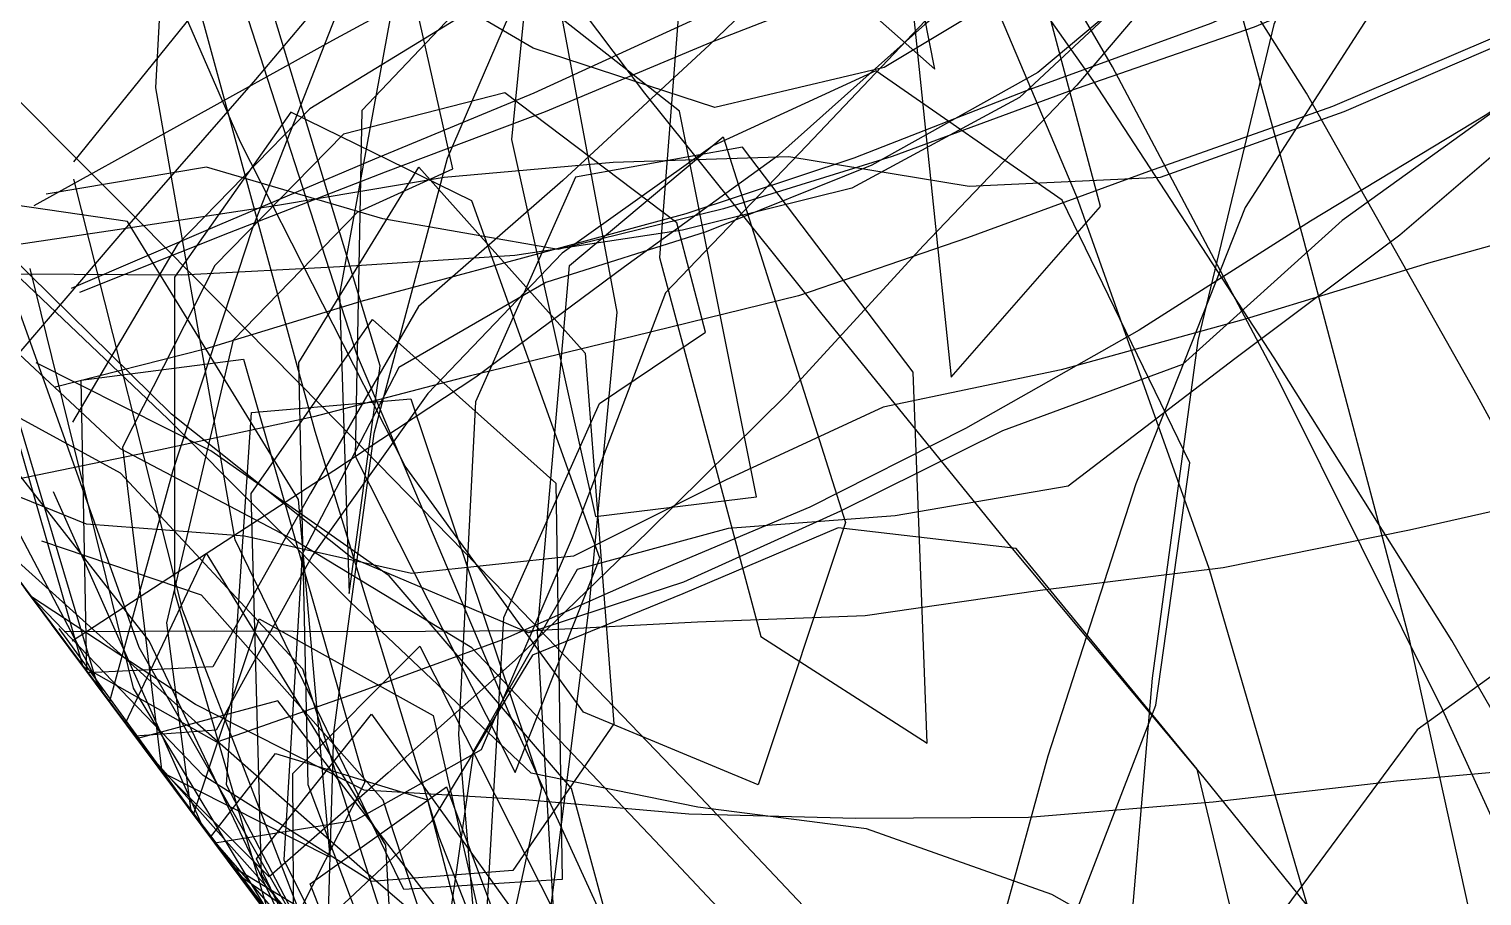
# Model space of a CAD drawing. Header units: metres. Extents: x -15 to 14.9, y 25.7 to 34.3.
# Drawn here: x -14.398 to -13.736, y 29.055 to 29.45 of the extents above; entities that cross this region are included whole.
import ezdxf

# ---------------------------------------------------------------- set-up
doc = ezdxf.new("R2010")
doc.units = ezdxf.units.M
doc.header["$MEASUREMENT"] = 0
doc.layers.add('Layer 01', color=12, linetype='Continuous', true_color=0xc80000)
doc.layers.add('Layer 02', color=192, linetype='Continuous', true_color=0x7d26cd)

msp = doc.modelspace()

# ---------------------------------------------------------------- linework, layer by layer
at = {"layer": 'Layer 01'}
for points in [[(-14.93137, 29.92621, 0.12266), (-14.8481, 29.84031, 0.27381), (-14.76467, 29.7509, 0.42311), (-14.68134, 29.66965, 0.57711), (-14.59797, 29.59719, 0.73536), (-14.51465, 29.52666, 0.89451), (-14.43119, 29.44532, 1.04835), (-14.34774, 29.36196, 1.20112), (-14.26431, 29.27755, 1.35331), (-14.18089, 29.19207, 1.5049), (-14.0975, 29.10533, 1.65578), (-14.01414, 29.01711, 1.8058), (-13.92415, 28.92762, 1.95393), (-13.83354, 28.83828, 2.09901), (-13.74293, 28.74878, 2.24401), (-13.6524, 28.66292, 2.39074), (-13.56183, 28.57234, 2.53509), (-13.4665, 28.4807, 2.67834)], [(-14.90029, 29.86623, 0.15942), (-14.81706, 29.75458, 0.29248), (-14.73377, 29.64285, 0.42564), (-14.65044, 29.53105, 0.55887), (-14.56708, 29.41922, 0.69215), (-14.4837, 29.30736, 0.82545), (-14.40034, 29.19552, 0.95874), (-14.31701, 29.08373, 1.09197), (-14.23368, 28.97195, 1.22518), (-14.15034, 28.86014, 1.35843), (-14.06698, 28.74831, 1.49171), (-13.98258, 28.63681, 1.62459), (-13.89198, 28.52748, 1.75488)], [(-14.89239, 29.85564, 0.17204), (-14.80985, 29.74491, 0.30401), (-14.72823, 29.6354, 0.43451), (-14.6471, 29.52657, 0.56421), (-14.56614, 29.41796, 0.69365), (-14.48528, 29.30948, 0.82292), (-14.40437, 29.20811, 0.9578), (-14.32253, 29.13429, 1.11623), (-14.24092, 29.06253, 1.27566), (-14.15952, 28.99265, 1.43598), (-14.07727, 28.91822, 1.59207), (-13.99538, 28.85358, 1.75333), (-13.90977, 28.79543, 1.90667), (-13.82051, 28.73536, 2.0669), (-13.73146, 28.67733, 2.22798), (-13.64237, 28.61799, 2.38828), (-13.55282, 28.55768, 2.5465)]]:
    msp.add_polyline3d(points, dxfattribs=at)
at = {"layer": 'Layer 02'}
for points in [[(-12.47085, 31.45811, 4.43565), (-12.57279, 31.3397, 4.32248), (-12.66905, 31.22514, 4.21587), (-12.76464, 31.10888, 4.09507), (-12.85795, 31.00194, 3.96965), (-12.95662, 30.91076, 3.83109), (-13.05664, 30.82755, 3.68861), (-13.14406, 30.72375, 3.56183), (-13.23179, 30.61173, 3.43149), (-13.31617, 30.50573, 3.29905), (-13.40731, 30.42125, 3.15144), (-13.49447, 30.31904, 3.01308), (-13.57338, 30.21929, 2.87938), (-13.65068, 30.11188, 2.73895), (-13.73624, 30.04033, 2.58146), (-13.81613, 29.9555, 2.43129), (-13.89236, 29.85721, 2.28389), (-13.96647, 29.76391, 2.13641), (-14.04319, 29.70938, 1.97398), (-14.11443, 29.64015, 1.81155), (-14.18066, 29.55741, 1.65177), (-14.2543, 29.51964, 1.47886), (-14.32019, 29.46029, 1.3107), (-14.37781, 29.38911, 1.14456)], [(-13.52262, 31.05344, 2.78953), (-13.60954, 30.95304, 2.65466), (-13.69617, 30.84904, 2.51709), (-13.78542, 30.7696, 2.36662), (-13.87366, 30.68729, 2.21906), (-13.95825, 30.58434, 2.08515), (-14.02711, 30.45447, 1.97706), (-14.08624, 30.30373, 1.88172), (-14.13427, 30.14206, 1.80065), (-14.17155, 29.97424, 1.72791), (-14.19918, 29.80346, 1.65831), (-14.21869, 29.63224, 1.58712), (-14.23199, 29.46301, 1.50977), (-14.25657, 29.32882, 1.39818), (-14.2522, 29.19249, 1.33431), (-14.23812, 29.29616, 1.42456), (-14.28777, 29.46001, 1.38376), (-14.36109, 29.57776, 1.26371), (-14.44283, 29.6477, 1.10705)], [(-13.0617, 31.05701, 3.62212), (-13.12216, 30.90667, 3.56002), (-13.18431, 30.73934, 3.4872), (-13.24712, 30.58638, 3.40871), (-13.30767, 30.42402, 3.32462), (-13.3709, 30.27767, 3.2333), (-13.43291, 30.12576, 3.13274), (-13.49851, 29.99111, 3.02446), (-13.55835, 29.85474, 2.91082), (-13.63493, 29.75828, 2.76285), (-13.70754, 29.6711, 2.61402), (-13.77934, 29.57541, 2.4656), (-13.83111, 29.45164, 2.3396), (-13.86578, 29.30762, 2.23294), (-13.88658, 29.15399, 2.13775), (-13.89967, 28.99935, 2.04302), (-13.8935, 28.83325, 1.96695), (-13.88781, 28.67375, 1.87698), (-13.88601, 28.52028, 1.76346)], [(-13.2243, 31.04443, 3.33583), (-13.31641, 30.94049, 3.20181), (-13.40936, 30.84135, 3.06477), (-13.49929, 30.74041, 2.92982), (-13.57452, 30.60608, 2.81973), (-13.65714, 30.49443, 2.68576), (-13.73897, 30.39373, 2.54602), (-13.81954, 30.286, 2.40778), (-13.89756, 30.17842, 2.27257), (-13.97055, 30.05777, 2.14081), (-14.03379, 29.94007, 2.01393), (-14.09488, 29.82131, 1.88002), (-14.15205, 29.69751, 1.74348), (-14.20512, 29.58077, 1.6047), (-14.2538, 29.46735, 1.46346), (-14.29644, 29.35847, 1.31989), (-14.33248, 29.24844, 1.1715), (-14.36139, 29.14328, 1.021), (-14.38607, 29.17638, 0.98155)], [(-12.46462, 31.02779, 4.5633), (-12.56797, 30.92478, 4.43709), (-12.66612, 30.82483, 4.31758), (-12.76716, 30.7486, 4.17189), (-12.8634, 30.66357, 4.03173), (-12.95758, 30.56453, 3.89553), (-13.05156, 30.46493, 3.75974), (-13.14364, 30.39488, 3.61416), (-13.23405, 30.30661, 3.46831), (-13.31722, 30.20856, 3.3291), (-13.39581, 30.09034, 3.19843), (-13.47772, 29.99089, 3.06038), (-13.5618, 29.92281, 2.90732), (-13.63218, 29.80721, 2.77016), (-13.70518, 29.71225, 2.62389), (-13.77962, 29.62146, 2.47112), (-13.85515, 29.54628, 2.31438), (-13.93185, 29.47814, 2.15194), (-14.00854, 29.43196, 1.98851), (-14.08571, 29.41385, 1.81407), (-14.1684, 29.44083, 1.6418), (-14.25178, 29.48974, 1.47494), (-14.33323, 29.50984, 1.3018), (-14.4111, 29.5078, 1.12521)], [(-12.81366, 31.01335, 4.03838), (-12.90743, 30.90129, 3.91234), (-13.00143, 30.7902, 3.78573), (-13.09173, 30.68239, 3.66358), (-13.17909, 30.58244, 3.52772), (-13.26529, 30.4763, 3.39155), (-13.35181, 30.37144, 3.25467), (-13.43878, 30.27263, 3.11619), (-13.52335, 30.17559, 2.97425), (-13.60166, 30.07942, 2.8324), (-13.6823, 29.99164, 2.68411), (-13.76075, 29.90107, 2.53289), (-13.83995, 29.81352, 2.38037), (-13.91755, 29.73513, 2.22517), (-13.99538, 29.65609, 2.06752), (-14.06373, 29.58712, 1.90808), (-14.13372, 29.52186, 1.74318), (-14.20108, 29.45543, 1.57497), (-14.27016, 29.41326, 1.40413), (-14.33053, 29.35129, 1.23603), (-14.37813, 29.27043, 1.07264)], [(-12.82652, 31.0032, 4.01994), (-12.92287, 30.90111, 3.88754), (-13.01942, 30.80003, 3.75459), (-13.11134, 30.70175, 3.62459), (-13.20206, 30.61013, 3.48406), (-13.29062, 30.51329, 3.34256), (-13.37941, 30.41754, 3.20052), (-13.46859, 30.32368, 3.05755), (-13.55389, 30.23818, 2.91515), (-13.63615, 30.14983, 2.76457), (-13.71881, 30.06335, 2.61317), (-13.80124, 29.98372, 2.46047), (-13.88194, 29.90208, 2.30542), (-13.96339, 29.82386, 2.14909), (-14.03756, 29.75424, 1.99173), (-14.11125, 29.68446, 1.82757), (-14.17096, 29.58265, 1.67806), (-14.23331, 29.49952, 1.5184), (-14.29492, 29.42651, 1.35373), (-14.35366, 29.35924, 1.18579), (-14.40789, 29.29566, 1.01515)], [(-12.54272, 31.00387, 4.45596), (-12.64372, 30.89284, 4.33491), (-12.73408, 30.78528, 4.21698), (-12.82746, 30.68642, 4.08566), (-12.91932, 30.57908, 3.95424), (-13.01155, 30.4732, 3.82205), (-13.09946, 30.3706, 3.69431), (-13.18568, 30.27764, 3.55345), (-13.27044, 30.17846, 3.41127), (-13.35563, 30.08096, 3.26828), (-13.44108, 29.99312, 3.12382), (-13.52434, 29.90163, 2.97591), (-13.60151, 29.81439, 2.82804), (-13.68062, 29.73692, 2.6736), (-13.75827, 29.65685, 2.51618), (-13.83672, 29.58418, 2.35821), (-13.9128, 29.51373, 2.19642), (-13.98997, 29.45156, 2.0341), (-14.05764, 29.39132, 1.86834), (-14.12678, 29.34124, 1.69789), (-14.19448, 29.29102, 1.52429), (-14.25915, 29.24833, 1.3502), (-14.32086, 29.2083, 1.17464), (-14.37841, 29.17071, 0.99734)], [(-12.7927, 30.99607, 4.07594), (-12.88427, 30.87682, 3.95503), (-12.97628, 30.75907, 3.8331), (-13.06871, 30.65245, 3.70789), (-13.15008, 30.54021, 3.58381), (-13.23491, 30.42929, 3.45066), (-13.32032, 30.32048, 3.31621), (-13.40417, 30.22157, 3.17824), (-13.4875, 30.11775, 3.03873), (-13.56676, 30.01781, 2.9006), (-13.64441, 29.92786, 2.75245), (-13.72201, 29.8342, 2.60268), (-13.79897, 29.74933, 2.45135), (-13.87462, 29.66225, 2.29677), (-13.95009, 29.58499, 2.14058), (-14.02018, 29.50768, 1.98346), (-14.08804, 29.4423, 1.81795), (-14.15484, 29.38054, 1.65084), (-14.22058, 29.32317, 1.47872), (-14.26978, 29.23798, 1.31985), (-14.31434, 29.15908, 1.1568), (-14.37115, 29.15637, 1.0054), (-14.4403, 29.24913, 0.89485)], [(-13.61842, 28.40483, 2.30576), (-13.65479, 28.58956, 2.34255), (-13.68794, 28.78372, 2.37847), (-13.72633, 28.97669, 2.38963), (-13.76949, 29.17228, 2.37964), (-13.81793, 29.35498, 2.34197), (-13.86845, 29.53898, 2.28721), (-13.92331, 29.71234, 2.21127), (-13.98355, 29.87102, 2.1133), (-14.04692, 30.0116, 1.98864), (-14.11394, 30.12043, 1.84402), (-14.17379, 30.24279, 1.70561), (-14.23066, 30.36482, 1.56221), (-14.28217, 30.48574, 1.41621), (-14.33755, 30.57846, 1.25546), (-14.36768, 30.70977, 1.11108), (-14.36154, 30.85652, 1.02076), (-14.31136, 30.92384, 1.10099), (-14.28145, 30.96397, 1.14881), (-14.35917, 30.83778, 1.04137), (-14.43259, 30.76121, 0.90718)], [(-12.48663, 30.63405, 4.60322), (-12.59406, 30.56178, 4.46015), (-12.69538, 30.49099, 4.32066), (-12.79539, 30.42025, 4.17152), (-12.89539, 30.35189, 4.02208), (-12.99333, 30.2858, 3.87095), (-13.08841, 30.2167, 3.72426), (-13.18021, 30.14911, 3.56852), (-13.27211, 30.08214, 3.4126), (-13.36414, 30.016, 3.25642), (-13.45465, 29.95641, 3.09876), (-13.54205, 29.89337, 2.94311), (-13.62715, 29.83307, 2.78073), (-13.71249, 29.77428, 2.61794), (-13.79575, 29.72158, 2.4538), (-13.87908, 29.66611, 2.28885), (-13.96251, 29.61702, 2.12382), (-14.03866, 29.568, 1.95739), (-14.11439, 29.52301, 1.78566), (-14.18763, 29.48342, 1.61319), (-14.25977, 29.44428, 1.44042), (-14.32954, 29.4058, 1.26674), (-14.39588, 29.36896, 1.09153)], [(-12.40446, 30.54377, 4.7318), (-12.51204, 30.47224, 4.58843), (-12.61967, 30.40114, 4.44494), (-12.71751, 30.33849, 4.30236), (-12.81544, 30.26867, 4.15141), (-12.91337, 30.19887, 4.00049), (-13.0114, 30.12976, 3.84936), (-13.10542, 30.06252, 3.70159), (-13.19753, 30, 3.54509), (-13.28749, 29.93858, 3.38691), (-13.3775, 29.8749, 3.22855), (-13.46776, 29.8127, 3.06982), (-13.54763, 29.72745, 2.92394), (-13.62884, 29.66176, 2.76167), (-13.71223, 29.60651, 2.59665), (-13.79064, 29.53887, 2.43668), (-13.87197, 29.48849, 2.26926), (-13.94688, 29.41828, 2.10835), (-14.02326, 29.37707, 1.93901), (-14.10044, 29.35787, 1.76424), (-14.17669, 29.34639, 1.58738), (-14.25365, 29.34144, 1.41162), (-14.32844, 29.3375, 1.23375), (-14.40201, 29.33791, 1.05659)], [(-13.31401, 30.50292, 3.30319), (-13.40032, 30.39734, 3.16675), (-13.48721, 30.29411, 3.029), (-13.56792, 30.20047, 2.89045), (-13.64803, 30.10318, 2.74432), (-13.72869, 30.00819, 2.59703), (-13.80708, 29.92136, 2.44679), (-13.88573, 29.83168, 2.29521), (-13.96303, 29.75077, 2.14119), (-14.03463, 29.66925, 1.98672), (-14.10005, 29.59273, 1.83176), (-14.15986, 29.50104, 1.67945), (-14.20756, 29.39062, 1.53603), (-14.24091, 29.2653, 1.40193), (-14.2594, 29.12924, 1.27624), (-14.26289, 29.01113, 1.17849), (-14.25849, 29.00524, 1.18551), (-14.27516, 29.02759, 1.15888), (-14.34324, 29.17092, 1.08991), (-14.42535, 29.27585, 0.95464)], [(-13.4659, 28.46722, 2.67248), (-13.54054, 28.64131, 2.616), (-13.61085, 28.81581, 2.55743), (-13.68074, 28.97848, 2.48294), (-13.75435, 29.13965, 2.39912), (-13.82803, 29.28779, 2.30092), (-13.90462, 29.43227, 2.19408), (-13.98122, 29.56392, 2.0761), (-14.05596, 29.69197, 1.94485), (-14.12845, 29.80282, 1.80697), (-14.19765, 29.92527, 1.67131), (-14.26231, 30.05225, 1.53734), (-14.3185, 30.18483, 1.40892), (-14.36293, 30.33362, 1.28664), (-14.38995, 30.49795, 1.17055)], [(-12.45869, 30.43681, 4.66886), (-12.5662, 30.37751, 4.5224), (-12.66822, 30.3117, 4.38103), (-12.76703, 30.24679, 4.22849), (-12.86585, 30.18188, 4.07595), (-12.9647, 30.11729, 3.92333), (-13.06372, 30.05387, 3.7704), (-13.15523, 29.99817, 3.61813), (-13.24595, 29.93818, 3.4587), (-13.33678, 29.87883, 3.29911), (-13.42781, 29.82072, 3.13923), (-13.51918, 29.76477, 2.97884), (-13.60297, 29.7165, 2.81781), (-13.68721, 29.6657, 2.65177), (-13.77167, 29.61625, 2.48547), (-13.85576, 29.57288, 2.31911), (-13.93839, 29.52844, 2.15053), (-14.01797, 29.48715, 1.98364), (-14.09326, 29.45464, 1.81043), (-14.16814, 29.42028, 1.63589), (-14.24061, 29.3902, 1.46128), (-14.31123, 29.36037, 1.28611), (-14.3788, 29.33138, 1.10982)], [(-13.35467, 28.50076, 2.90649), (-13.4321, 28.66436, 2.84092), (-13.50853, 28.83112, 2.76805), (-13.58717, 28.98748, 2.6766), (-13.66176, 29.14183, 2.58189), (-13.73846, 29.2826, 2.47544), (-13.81627, 29.42036, 2.36117), (-13.89514, 29.54507, 2.23729), (-13.9734, 29.6676, 2.11062), (-14.04667, 29.79482, 1.97793), (-14.11062, 29.9319, 1.85323), (-14.17195, 30.0662, 1.72531), (-14.23275, 30.19037, 1.58854), (-14.29506, 30.29735, 1.43962), (-14.36044, 30.38067, 1.27824), (-14.42963, 30.4353, 1.10695)], [(-12.44292, 30.36277, 4.69679), (-12.54993, 30.30067, 4.54868), (-12.65697, 30.23898, 4.40051), (-12.75357, 30.17888, 4.25263), (-12.85318, 30.11886, 4.09861), (-12.95285, 30.05922, 3.94451), (-13.05264, 30.00063, 3.79014), (-13.14382, 29.94942, 3.63573), (-13.23525, 29.89343, 3.47524), (-13.32673, 29.83778, 3.31469), (-13.41836, 29.78315, 3.15393), (-13.51009, 29.73522, 2.99302), (-13.59403, 29.68539, 2.83062), (-13.67886, 29.63792, 2.6639), (-13.76395, 29.59205, 2.4969), (-13.84799, 29.55232, 2.32948), (-13.93126, 29.51117, 2.16039), (-14.01198, 29.47287, 1.99327), (-14.08748, 29.44341, 1.81952), (-14.1629, 29.41184, 1.64469), (-14.23576, 29.38428, 1.46976), (-14.30689, 29.35667, 1.29439), (-14.37505, 29.32961, 1.11796)], [(-13.27673, 30.27588, 3.39616), (-13.354, 30.15423, 3.2679), (-13.43793, 30.05242, 3.12727), (-13.5233, 29.96718, 2.98057), (-13.6014, 29.88247, 2.83122), (-13.6731, 29.77023, 2.69171), (-13.74866, 29.68692, 2.53831), (-13.82723, 29.61042, 2.37961), (-13.90541, 29.54673, 2.21794), (-13.97856, 29.46548, 2.0594), (-14.04382, 29.39656, 1.90022), (-14.10816, 29.32935, 1.735), (-14.15066, 29.21785, 1.58937), (-14.19214, 29.12128, 1.43743), (-14.2495, 29.08903, 1.27345), (-14.31333, 29.07879, 1.09785), (-14.38807, 29.17907, 0.97835)], [(-12.45959, 30.17707, 4.68139), (-12.56743, 30.11994, 4.53191), (-12.67103, 30.06383, 4.38743), (-12.77141, 30.00894, 4.23199), (-12.87012, 29.96047, 4.07544), (-12.96832, 29.90559, 3.91864), (-13.06661, 29.85146, 3.76172), (-13.15743, 29.79922, 3.60564), (-13.24971, 29.74844, 3.44392), (-13.34168, 29.70381, 3.28221), (-13.43191, 29.65537, 3.11867), (-13.52245, 29.60881, 2.95484), (-13.60668, 29.56521, 2.79088), (-13.69215, 29.52833, 2.62355), (-13.77583, 29.48922, 2.45411), (-13.85985, 29.45203, 2.28446), (-13.94389, 29.42138, 2.1152), (-14.02234, 29.39074, 1.94535), (-14.09887, 29.36533, 1.77), (-14.17329, 29.34519, 1.59456), (-14.24695, 29.3254, 1.419), (-14.31794, 29.30372, 1.24085), (-14.38614, 29.28641, 1.06303)], [(-12.42976, 30.13808, 4.72514), (-12.53806, 30.08387, 4.57488), (-12.64639, 30.03015, 4.42454), (-12.74421, 29.98416, 4.27446), (-12.84292, 29.93217, 4.11698), (-12.94162, 29.88016, 3.95951), (-13.04042, 29.8289, 3.80193), (-13.13348, 29.77932, 3.64618), (-13.22622, 29.7316, 3.48379), (-13.31824, 29.68986, 3.3212), (-13.40895, 29.64398, 3.15717), (-13.49989, 29.59962, 2.99293), (-13.58582, 29.55778, 2.82936), (-13.67166, 29.52292, 2.66171), (-13.75572, 29.4858, 2.492), (-13.84005, 29.45035, 2.32212), (-13.92469, 29.42105, 2.15286), (-14.00493, 29.39141, 1.98361), (-14.08176, 29.36768, 1.80816), (-14.15703, 29.34908, 1.63286), (-14.23683, 29.36305, 1.45856), (-14.31714, 29.38657, 1.28585), (-14.39018, 29.37439, 1.10782)], [(-13.29796, 30.12279, 3.36615), (-13.38542, 30.03397, 3.21884), (-13.47194, 29.95639, 3.06888), (-13.55065, 29.86388, 2.92569), (-13.62818, 29.76994, 2.77603), (-13.70257, 29.68341, 2.62503), (-13.77673, 29.59132, 2.47263), (-13.84872, 29.50878, 2.31843), (-13.92084, 29.42392, 2.16107), (-13.99068, 29.35092, 2.00097), (-14.05293, 29.28303, 1.84045), (-14.11626, 29.22051, 1.67163), (-14.17668, 29.1621, 1.49918), (-14.23451, 29.1108, 1.32602), (-14.28871, 29.06342, 1.15076), (-14.3404, 29.11511, 1.05457), (-14.40019, 29.19533, 0.95897)], [(-13.60645, 30.10355, 2.82236), (-13.68424, 30, 2.68084), (-13.76038, 29.90871, 2.53391), (-13.83571, 29.80781, 2.38809), (-13.90483, 29.71061, 2.246), (-13.96494, 29.59944, 2.11527), (-13.99538, 29.45733, 2.02527), (-13.97806, 29.29093, 2.00688), (-13.91007, 29.36878, 2.16513), (-13.95436, 29.53509, 2.12131), (-14.03414, 29.57999, 1.9697), (-14.09839, 29.50543, 1.81522), (-14.11091, 29.34552, 1.73549), (-14.0647, 29.17294, 1.76807), (-13.98898, 29.12432, 1.91759), (-13.99538, 29.29329, 1.97355), (-14.07312, 29.39566, 1.83587), (-14.14919, 29.3821, 1.66425), (-14.19471, 29.27978, 1.51806), (-14.20242, 29.1282, 1.41644), (-14.18887, 28.9653, 1.33785)], [(-13.66902, 28.43835, 2.21359), (-13.71531, 28.6329, 2.23559), (-13.7593, 28.82687, 2.25005), (-13.80647, 29.01852, 2.24427), (-13.86051, 29.20389, 2.21061), (-13.92077, 29.37307, 2.14544), (-13.98819, 29.53251, 2.05575), (-14.05785, 29.67524, 1.93866), (-14.12821, 29.79522, 1.80649), (-14.20229, 29.89756, 1.66041), (-14.27917, 29.97824, 1.50348), (-14.35766, 30.04113, 1.33881), (-14.43801, 30.08517, 1.16919)], [(-12.49251, 30.04725, 4.64067), (-12.6007, 30, 4.49026), (-12.7003, 29.94721, 4.34189), (-12.79904, 29.89541, 4.18436), (-12.8978, 29.84368, 4.02683), (-12.99662, 29.79252, 3.8692), (-13.09248, 29.74265, 3.71544), (-13.1853, 29.69544, 3.55294), (-13.27629, 29.6545, 3.38962), (-13.36697, 29.60849, 3.22561), (-13.45782, 29.56355, 3.06145), (-13.54607, 29.52052, 2.89964), (-13.631, 29.48575, 2.73159), (-13.71496, 29.44813, 2.56194), (-13.79916, 29.41188, 2.39216), (-13.88288, 29.38188, 2.22272), (-13.96978, 29.37785, 2.05056), (-14.05197, 29.3913, 1.88074), (-14.13191, 29.3887, 1.70514), (-14.20889, 29.38189, 1.52942), (-14.28488, 29.36924, 1.35267), (-14.35779, 29.35816, 1.17551), (-14.42831, 29.34759, 0.99774)], [(-13.29979, 30.05126, 3.3661), (-13.38498, 29.96644, 3.21962), (-13.4688, 29.87682, 3.07083), (-13.54958, 29.79055, 2.92449), (-13.62862, 29.715, 2.76908), (-13.70665, 29.63631, 2.61112), (-13.78525, 29.56613, 2.45308), (-13.86137, 29.49449, 2.29097), (-13.93862, 29.42975, 2.1282), (-14.01419, 29.38757, 1.96217), (-14.08969, 29.3572, 1.78752), (-14.16264, 29.33416, 1.61403), (-14.22953, 29.29543, 1.44436), (-14.27354, 29.21035, 1.29294), (-14.2819, 29.07124, 1.17465), (-14.23054, 28.96774, 1.2302), (-14.17976, 28.92457, 1.33055), (-14.23668, 29.09829, 1.31269), (-14.3194, 29.19176, 1.16772), (-14.39214, 29.21632, 0.99624)], [(-12.498, 30.04421, 4.63307), (-12.60615, 29.99768, 4.48247), (-12.70546, 29.94504, 4.33369), (-12.80427, 29.89363, 4.17607), (-12.90309, 29.8423, 4.01845), (-13.00198, 29.79157, 3.86073), (-13.09758, 29.74218, 3.70661), (-13.19045, 29.69535, 3.54403), (-13.28147, 29.65474, 3.38062), (-13.37222, 29.60911, 3.21654), (-13.46314, 29.56457, 3.05232), (-13.55116, 29.52201, 2.89022), (-13.63613, 29.48754, 2.72212), (-13.72016, 29.45023, 2.55243), (-13.80441, 29.41431, 2.3826), (-13.8882, 29.38462, 2.21312), (-13.97069, 29.3544, 2.04137), (-14.04764, 29.328, 1.87024), (-14.12238, 29.30964, 1.69474), (-14.1969, 29.29164, 1.51909), (-14.26849, 29.27298, 1.34111), (-14.33808, 29.25783, 1.16364), (-14.40453, 29.24419, 0.98506)], [(-14.03505, 30.01113, 2.01344), (-14.06299, 29.84293, 1.94876), (-14.05857, 29.66186, 1.93538), (-14.04676, 29.4856, 1.92181), (-13.98551, 29.43127, 2.03648), (-14.01751, 29.59348, 2.00819), (-14.10063, 29.63775, 1.8405), (-14.16351, 29.54815, 1.68634), (-14.17823, 29.39919, 1.60579), (-14.14001, 29.22752, 1.61945), (-14.06668, 29.23653, 1.79015), (-14.10171, 29.41213, 1.77855), (-14.18484, 29.47747, 1.6174), (-14.24648, 29.41243, 1.45724), (-14.24955, 29.25507, 1.3763), (-14.17668, 29.11091, 1.46905), (-14.13803, 29.20861, 1.61426), (-14.19637, 29.37122, 1.55325), (-14.2788, 29.41163, 1.38396), (-14.3317, 29.33652, 1.22557), (-14.33179, 29.19314, 1.13707), (-14.28871, 29.04576, 1.13721)], [(-13.33844, 28.43876, 2.90582), (-13.42209, 28.5908, 2.82212), (-13.50713, 28.74452, 2.7348), (-13.58946, 28.89124, 2.63209), (-13.66971, 29.03153, 2.52729), (-13.75009, 29.17101, 2.41737), (-13.83094, 29.29981, 2.299), (-13.91332, 29.42616, 2.17601), (-13.99624, 29.54366, 2.04258), (-14.07215, 29.65506, 1.90516), (-14.14754, 29.76011, 1.76122), (-14.22502, 29.85121, 1.61025), (-14.30258, 29.93143, 1.45258), (-14.38209, 29.99648, 1.28948)], [(-13.25802, 29.96203, 3.43888), (-13.34545, 29.88626, 3.28444), (-13.4252, 29.78366, 3.14211), (-13.50004, 29.67954, 3.0032), (-13.57866, 29.60337, 2.8489), (-13.65217, 29.51517, 2.69744), (-13.72052, 29.4195, 2.54492), (-13.80001, 29.3624, 2.37955), (-13.8727, 29.29681, 2.21593), (-13.95465, 29.26656, 2.04521), (-14.0285, 29.23, 1.87363), (-14.09998, 29.1977, 1.69803), (-14.17047, 29.17456, 1.52028), (-14.25078, 29.20852, 1.34803), (-14.33311, 29.27407, 1.18625), (-14.41636, 29.35578, 1.0325)], [(-13.30876, 29.94882, 3.35061), (-13.39063, 29.85256, 3.20489), (-13.47338, 29.75944, 3.05778), (-13.55044, 29.6775, 2.91204), (-13.62698, 29.59335, 2.75618), (-13.708, 29.53945, 2.59556), (-13.78101, 29.46639, 2.4391), (-13.84412, 29.36821, 2.29464), (-13.8939, 29.24243, 2.15709), (-13.934, 29.11845, 2.02677), (-13.96816, 28.994, 1.89543)], [(-14.22948, 28.96631, 1.23191), (-14.29206, 29.06444, 1.14274), (-14.29687, 29.23809, 1.25294), (-14.24154, 29.31723, 1.42748), (-14.15814, 29.24266, 1.58472), (-14.15515, 29.0623, 1.49131), (-14.22731, 29.05773, 1.30775), (-14.30412, 29.21693, 1.22152), (-14.34029, 29.42283, 1.24983), (-14.33059, 29.60279, 1.33827), (-14.28395, 29.73518, 1.47058), (-14.22186, 29.80055, 1.61023), (-14.20594, 29.8394, 1.64884), (-14.28053, 29.88556, 1.49659), (-14.35519, 29.82689, 1.3333), (-14.40459, 29.70034, 1.20519)], [(-12.43431, 29.86114, 4.7187), (-12.54192, 29.81583, 4.56505), (-12.64958, 29.771, 4.41136), (-12.74731, 29.7277, 4.25838), (-12.8475, 29.68516, 4.099), (-12.94735, 29.64891, 3.93986), (-13.04548, 29.60764, 3.77893), (-13.13758, 29.5677, 3.6198), (-13.22965, 29.52986, 3.45445), (-13.32183, 29.4928, 3.28901), (-13.41418, 29.45694, 3.12344), (-13.50482, 29.42786, 2.95733), (-13.58974, 29.39604, 2.79096), (-13.67515, 29.36675, 2.62039), (-13.76069, 29.34288, 2.45073), (-13.84412, 29.3174, 2.27861), (-13.92799, 29.29433, 2.10642), (-14.00895, 29.27727, 1.93733), (-14.08083, 29.24405, 1.76134), (-14.15005, 29.20945, 1.58643), (-14.22389, 29.20151, 1.40872), (-14.29986, 29.21865, 1.23316), (-14.37184, 29.22405, 1.05552), (-14.44305, 29.25282, 0.89045)], [(-13.91248, 28.55221, 1.7254), (-13.97244, 28.62457, 1.63918), (-14.03062, 28.69953, 1.54984), (-14.06791, 28.74956, 1.49021), (-14.06706, 28.81089, 1.53952), (-13.99166, 28.81579, 1.73754), (-13.93183, 28.6279, 1.73774), (-13.98218, 28.63633, 1.62516), (-14.07112, 28.75386, 1.48509), (-14.13866, 28.86265, 1.39104), (-14.16056, 29.048, 1.46884), (-14.14287, 29.1862, 1.59121), (-14.13021, 29.32061, 1.68161), (-14.16334, 29.49859, 1.67108), (-14.22132, 29.66233, 1.58818), (-14.29764, 29.76799, 1.44658), (-14.3728, 29.86654, 1.30148)], [(-13.8403, 28.46512, 1.8292), (-13.9272, 28.56997, 1.70424), (-13.98783, 28.72823, 1.68233), (-13.98857, 28.89923, 1.79757), (-13.9346, 28.99644, 1.96765), (-13.84936, 28.90221, 2.09884), (-13.85686, 28.74766, 1.99391), (-13.93453, 28.75098, 1.82329), (-14.02427, 28.85138, 1.68051), (-14.10565, 28.97685, 1.55926), (-14.17886, 29.13693, 1.48025), (-14.2487, 29.3015, 1.40247), (-14.30683, 29.48107, 1.34946), (-14.36024, 29.66391, 1.29184), (-14.40975, 29.83779, 1.21998)], [(-13.41717, 28.53075, 2.80042), (-13.51052, 28.64989, 2.68071), (-13.60097, 28.76946, 2.55494), (-13.68864, 28.88804, 2.42943), (-13.77575, 29.00053, 2.29919), (-13.86347, 29.10931, 2.16616), (-13.95169, 29.21472, 2.03073), (-14.03734, 29.32048, 1.89039), (-14.11759, 29.42038, 1.74643), (-14.19658, 29.52542, 1.60687), (-14.2752, 29.63366, 1.46675), (-14.35185, 29.74277, 1.32724), (-14.43124, 29.82573, 1.17321)], [(-13.29471, 29.79932, 3.36837), (-13.37944, 29.71843, 3.21837), (-13.46158, 29.63856, 3.06479), (-13.54114, 29.55929, 2.91407), (-13.61955, 29.49202, 2.75497), (-13.6962, 29.4222, 2.59224), (-13.77369, 29.35567, 2.42863), (-13.84884, 29.2993, 2.26363), (-13.92473, 29.24134, 2.09611), (-14.00355, 29.22789, 1.92905), (-14.07966, 29.22208, 1.75488), (-14.14843, 29.20341, 1.5871), (-14.19566, 29.1207, 1.42838), (-14.21358, 28.99466, 1.29545)], [(-13.84925, 28.47591, 1.81634), (-13.93131, 28.57494, 1.69832), (-14.00246, 28.66175, 1.59486), (-14.06415, 28.74452, 1.49623), (-14.10665, 28.80152, 1.42829), (-14.11179, 28.90657, 1.49538), (-14.0568, 28.97364, 1.67798), (-13.96639, 28.85502, 1.81872), (-13.97699, 28.70189, 1.68774), (-14.06272, 28.77031, 1.51979), (-14.14245, 28.90612, 1.41444), (-14.21117, 29.08145, 1.36503), (-14.26769, 29.26628, 1.33948), (-14.31814, 29.45079, 1.3114), (-14.36865, 29.62989, 1.2636), (-14.44135, 29.75981, 1.13986)], [(-13.91495, 28.5552, 1.72185), (-13.98993, 28.64568, 1.61402), (-14.06203, 28.74167, 1.49961), (-14.11936, 28.81858, 1.40796), (-14.15539, 28.98303, 1.43946), (-14.16639, 29.17514, 1.53016), (-14.15183, 29.34183, 1.64161), (-14.08193, 29.40046, 1.81813), (-14.02611, 29.22479, 1.87686), (-14.06596, 29.1054, 1.72995), (-14.14543, 29.13845, 1.56035), (-14.22666, 29.25047, 1.42772), (-14.30172, 29.39798, 1.32657), (-14.37031, 29.55567, 1.23658), (-14.4346, 29.71313, 1.14393)], [(-13.31862, 29.70927, 3.3231), (-13.40485, 29.64758, 3.16478), (-13.49141, 29.58201, 3.00538), (-13.57345, 29.51938, 2.84771), (-13.65395, 29.46663, 2.68326), (-13.73407, 29.41057, 2.51691), (-13.81437, 29.36207, 2.35122), (-13.89247, 29.31244, 2.18196), (-13.97159, 29.2676, 2.01224), (-14.04242, 29.23176, 1.84294), (-14.1135, 29.20187, 1.66841), (-14.18235, 29.1714, 1.49071), (-14.24883, 29.14703, 1.31369), (-14.31241, 29.12479, 1.13554), (-14.3732, 29.15912, 1.00212), (-14.43295, 29.23928, 0.9066)], [(-12.44867, 29.63266, 4.68848), (-12.55709, 29.60114, 4.53411), (-12.66368, 29.56341, 4.37777), (-12.75936, 29.52711, 4.22168), (-12.8585, 29.49165, 4.05993), (-12.95767, 29.45651, 3.89816), (-13.05699, 29.42244, 3.73632), (-13.14947, 29.39026, 3.57572), (-13.24133, 29.36545, 3.40956), (-13.33239, 29.33601, 3.24197), (-13.42357, 29.3074, 3.07435), (-13.51503, 29.28065, 2.90664), (-13.60033, 29.26101, 2.74026), (-13.68469, 29.24048, 2.5679), (-13.76927, 29.22133, 2.39552), (-13.85418, 29.20414, 2.22313), (-13.93747, 29.19379, 2.05094), (-14.0172, 29.18226, 1.87936), (-14.09358, 29.17947, 1.70358), (-14.16835, 29.17542, 1.5257), (-14.24181, 29.17503, 1.34889), (-14.31348, 29.17535, 1.17155), (-14.38203, 29.17506, 0.99114)], [(-13.81376, 28.46477, 1.89168), (-13.90107, 28.60637, 1.79393), (-13.99016, 28.67912, 1.63915), (-14.06355, 28.74371, 1.49718), (-14.13334, 28.83734, 1.38561), (-14.19576, 28.92108, 1.28581), (-14.22609, 28.96176, 1.23733), (-14.25341, 28.99842, 1.19364), (-14.20668, 28.93572, 1.26836), (-14.13195, 28.85953, 1.40629), (-14.09432, 28.78498, 1.448), (-14.14691, 28.85554, 1.36391), (-14.22503, 28.96034, 1.23902), (-14.28856, 29.04557, 1.13744), (-14.32417, 29.09334, 1.08052), (-14.3353, 29.17912, 1.11709), (-14.30489, 29.30801, 1.27376), (-14.24834, 29.36612, 1.43385), (-14.20494, 29.38588, 1.53998), (-14.23706, 29.52854, 1.51935), (-14.31902, 29.59034, 1.35965), (-14.39308, 29.56056, 1.18774)], [(-13.28658, 29.47881, 3.34856), (-13.37336, 29.4239, 3.18899), (-13.45807, 29.36487, 3.02607), (-13.54034, 29.30836, 2.86643), (-13.62113, 29.26349, 2.70015), (-13.69074, 29.18464, 2.5384), (-13.76585, 29.13035, 2.37305), (-13.8283, 29.04606, 2.21137), (-13.89585, 28.98768, 2.04502), (-13.96391, 28.93344, 1.87287), (-14.02486, 28.89072, 1.70413), (-14.09829, 28.90468, 1.52941), (-14.17311, 28.93308, 1.35456), (-14.24556, 28.98788, 1.2062), (-14.30628, 29.06935, 1.10911), (-14.35335, 29.13248, 1.03387), (-14.36386, 29.14659, 1.01705), (-14.29888, 29.05941, 1.12095), (-14.23029, 28.9674, 1.2306), (-14.2727, 29.02429, 1.16281), (-14.35159, 29.13013, 1.03667), (-14.39476, 29.18804, 0.96766)], [(-13.90935, 28.54844, 1.7299), (-13.94882, 28.70358, 1.75563), (-13.95461, 28.87988, 1.86077), (-13.92886, 29.02738, 1.99589), (-13.88478, 29.14157, 2.13626), (-13.86939, 29.25195, 2.20829), (-13.92749, 29.37154, 2.13174), (-14.0123, 29.43057, 1.97984), (-14.08666, 29.3963, 1.80646), (-14.15519, 29.34742, 1.63632), (-14.21636, 29.28349, 1.46912), (-14.26901, 29.20964, 1.3037), (-14.31285, 29.1303, 1.13864), (-14.34966, 29.12754, 1.03976), (-14.3839, 29.17347, 0.98501), (-14.37277, 29.15854, 1.00281), (-14.30859, 29.07244, 1.10542), (-14.25498, 29.00052, 1.19113), (-14.3215, 29.08976, 1.08478), (-14.39911, 29.19388, 0.9607)], [(-14.19127, 29.01451, 1.36932), (-14.18177, 29.1815, 1.49732), (-14.13815, 29.27905, 1.64648), (-14.08993, 29.3115, 1.76874), (-14.10293, 29.36124, 1.75985), (-14.18129, 29.42043, 1.6072), (-14.2548, 29.40173, 1.43403), (-14.31333, 29.34189, 1.27156), (-14.35548, 29.25908, 1.12141), (-14.33746, 29.11118, 1.05926), (-14.26083, 29.07248, 1.23099), (-14.27523, 29.23527, 1.30464), (-14.35315, 29.36182, 1.18832), (-14.42717, 29.37264, 1.01653)], [(-12.45612, 29.4188, 4.6535), (-12.5638, 29.38746, 4.49646), (-12.66756, 29.35615, 4.34463), (-12.76778, 29.32796, 4.18212), (-12.86802, 29.29991, 4.0196), (-12.96656, 29.27832, 3.85703), (-13.0647, 29.2513, 3.69313), (-13.15548, 29.22568, 3.53043), (-13.24753, 29.20228, 3.36243), (-13.3397, 29.17973, 3.1944), (-13.43104, 29.16352, 3.02704), (-13.52131, 29.14451, 2.8576), (-13.6053, 29.12811, 2.68859), (-13.69084, 29.11463, 2.51613), (-13.77522, 29.10706, 2.34438), (-13.85881, 29.09752, 2.17073), (-13.94284, 29.09049, 1.99724), (-14.02153, 29.08997, 1.82635), (-14.09746, 29.09203, 1.64893), (-14.17205, 29.09856, 1.47263), (-14.24536, 29.10289, 1.29415), (-14.32212, 29.14191, 1.12317), (-14.39692, 29.19094, 0.9642)], [(-13.88349, 28.51723, 1.76709), (-13.96724, 28.6183, 1.64665), (-14.04483, 28.7186, 1.52712), (-14.10607, 28.80075, 1.42921), (-14.1583, 28.87082, 1.34571), (-14.20064, 28.92762, 1.27801), (-14.19081, 29.05019, 1.39543), (-14.11529, 29.00389, 1.55265), (-14.12539, 28.84795, 1.41465), (-14.2073, 28.93656, 1.26736), (-14.27089, 29.10535, 1.22975), (-14.27506, 29.29762, 1.33848), (-14.22041, 29.38668, 1.5054), (-14.1448, 29.30197, 1.64095), (-14.13166, 29.13314, 1.58994), (-14.17761, 29.06635, 1.43837), (-14.24201, 29.0613, 1.27185), (-14.31877, 29.1096, 1.1072), (-14.39727, 29.19141, 0.96364)], [(-13.8488, 28.55389, 1.87722), (-13.93425, 28.60245, 1.71249), (-14.02247, 28.69103, 1.56473), (-14.10375, 28.79764, 1.43292), (-14.18252, 28.90331, 1.30698), (-14.26031, 29.00979, 1.18425), (-14.32794, 29.18476, 1.14076), (-14.37758, 29.38115, 1.14096)], [(-12.41332, 28.80858, 4.60101), (-12.52158, 28.80424, 4.44346), (-12.62808, 28.79364, 4.2829), (-12.7261, 28.78346, 4.12461), (-12.82517, 28.77622, 3.95914), (-12.92428, 28.76923, 3.7937), (-13.02349, 28.76308, 3.62834), (-13.11801, 28.75781, 3.46593), (-13.20566, 28.74316, 3.29773), (-13.29273, 28.72892, 3.12909), (-13.38253, 28.73541, 2.96392), (-13.47772, 28.7711, 2.8008), (-13.57134, 28.82354, 2.64085), (-13.66211, 28.88459, 2.48185), (-13.75291, 28.94838, 2.32395), (-13.84227, 29.00455, 2.1658), (-13.93217, 29.05544, 2.00351), (-14.01664, 29.08524, 1.83538), (-14.09337, 29.09511, 1.66016), (-14.16929, 29.11064, 1.48715), (-14.25163, 29.18847, 1.33318), (-14.33468, 29.27193, 1.18102), (-14.41775, 29.35094, 1.02599)], [(-14.26791, 29.02783, 1.17811), (-14.3478, 29.16796, 1.07568), (-14.41234, 29.34848, 1.03778)], [(-13.30845, 28.82086, 3.1378), (-13.39314, 28.7909, 2.96708), (-13.47849, 28.76376, 2.79632), (-13.5592, 28.74527, 2.63067), (-13.638, 28.72849, 2.45532), (-13.71749, 28.71472, 2.28007), (-13.79533, 28.70981, 2.10662), (-13.87291, 28.7036, 1.93014), (-13.94958, 28.70655, 1.75611), (-14.02133, 28.70912, 1.58162), (-14.09155, 28.78127, 1.45243), (-14.15154, 28.86176, 1.35651), (-14.22533, 28.96075, 1.23854), (-14.28486, 29.0406, 1.14336), (-14.35049, 29.14942, 1.05436), (-14.39741, 29.34048, 1.06961)], [(-12.45923, 28.81891, 4.53708), (-12.56726, 28.81469, 4.37933), (-12.66962, 28.80301, 4.2238), (-12.76871, 28.79586, 4.05833), (-12.86779, 28.78866, 3.89287), (-12.9669, 28.78174, 3.72744), (-13.06616, 28.77596, 3.56213), (-13.15797, 28.77203, 3.39805), (-13.24932, 28.77627, 3.22985), (-13.34029, 28.7759, 3.05965), (-13.43139, 28.77638, 2.88957), (-13.51634, 28.75016, 2.71992), (-13.59269, 28.72881, 2.55128), (-13.67216, 28.72306, 2.38025), (-13.76058, 28.76363, 2.21441), (-13.85105, 28.82861, 2.05695), (-13.94184, 28.90617, 1.90536), (-14.02971, 28.99131, 1.75575), (-14.11304, 29.08004, 1.60608), (-14.19639, 29.1678, 1.45583), (-14.27729, 29.21677, 1.28777), (-14.35634, 29.25837, 1.11883), (-14.43934, 29.3357, 0.9629)], [(-13.75628, 28.56501, 2.10121), (-13.84038, 28.60043, 1.93284), (-13.92376, 28.63513, 1.76235), (-14.00516, 28.67126, 1.59507), (-14.08191, 28.76834, 1.46783), (-14.15815, 28.87062, 1.34595), (-14.22987, 28.96683, 1.23128), (-14.28939, 29.04668, 1.13612), (-14.32303, 29.09181, 1.08234), (-14.2932, 29.18099, 1.22564), (-14.21394, 29.1369, 1.39351), (-14.17086, 28.94958, 1.37312), (-14.21542, 28.94744, 1.25439), (-14.29848, 29.05888, 1.12158), (-14.37346, 29.15947, 1.00171), (-14.42444, 29.337, 1.00057)], [(-13.74698, 28.53204, 2.10088), (-13.82999, 28.56737, 1.93203), (-13.91318, 28.60111, 1.76126), (-13.99538, 28.65226, 1.60618), (-14.07138, 28.75421, 1.48468), (-14.14679, 28.85538, 1.36411), (-14.21592, 28.94812, 1.25358), (-14.27033, 29.02111, 1.16659), (-14.29438, 29.07164, 1.14216), (-14.24204, 29.13759, 1.32446), (-14.16251, 29.02699, 1.45062), (-14.1512, 28.86342, 1.35868), (-14.21177, 28.94255, 1.26021), (-14.29485, 29.054, 1.1274), (-14.36673, 29.15044, 1.01247), (-14.41588, 29.31488, 1.00763)], [(-14.22355, 28.95836, 1.24138), (-14.30646, 29.06958, 1.10883), (-14.3541, 29.1335, 1.03265), (-14.31731, 29.21091, 1.18509), (-14.23572, 29.07789, 1.30111), (-14.2295, 28.96634, 1.23186), (-14.30252, 29.06429, 1.11513), (-14.37171, 29.15711, 1.00451), (-14.37421, 29.28965, 1.09459), (-14.30036, 29.29915, 1.27979), (-14.24511, 29.1065, 1.29706), (-14.28112, 29.03558, 1.14935), (-14.36357, 29.1462, 1.01752), (-14.43241, 29.27653, 0.93659)], [(-13.29165, 28.97292, 3.21935), (-13.38331, 28.96195, 3.04991), (-13.47522, 28.95264, 2.88056), (-13.5613, 28.95, 2.71361), (-13.64603, 28.94675, 2.54025), (-13.73095, 28.94462, 2.36697), (-13.81513, 28.94811, 2.1951), (-13.89806, 28.95034, 2.02091), (-13.98155, 28.95557, 1.84711), (-14.05664, 28.96852, 1.67512), (-14.13417, 29.00385, 1.50594), (-14.20014, 28.99759, 1.33302), (-14.24053, 28.98114, 1.21423), (-14.26736, 29.01712, 1.17135), (-14.23524, 28.97404, 1.22269), (-14.18311, 28.9041, 1.30604), (-14.12204, 28.82218, 1.40367), (-14.10444, 28.93312, 1.53438), (-14.15092, 29.10369, 1.52815), (-14.23392, 29.20057, 1.38465), (-14.3152, 29.25751, 1.21999), (-14.3947, 29.29758, 1.04898)], [(-14.21593, 28.97883, 1.27711), (-14.27331, 29.15798, 1.26016), (-14.35637, 29.24723, 1.11165), (-14.43087, 29.28791, 0.94938)], [(-14.24991, 28.99372, 1.19923), (-14.30813, 29.10531, 1.13187), (-14.29671, 29.27494, 1.27579), (-14.22407, 29.28108, 1.44973), (-14.16463, 29.10394, 1.49441), (-14.19116, 28.98215, 1.34477)], [(-14.24917, 28.99272, 1.20043), (-14.31673, 29.08336, 1.0924), (-14.3891, 29.18044, 0.97671), (-14.39386, 29.18684, 0.96909), (-14.31158, 29.07645, 1.10064), (-14.30619, 29.06922, 1.10926), (-14.38856, 29.17973, 0.97756), (-14.44286, 29.25257, 0.89075)], [(-13.28612, 29.12209, 3.2764), (-13.36151, 29.05006, 3.11716), (-13.43815, 28.97803, 2.95568), (-13.51414, 28.92, 2.7944), (-13.58338, 28.85903, 2.6311), (-13.65526, 28.81348, 2.46306), (-13.72589, 28.76725, 2.28965), (-13.79665, 28.73274, 2.11829), (-13.86641, 28.69913, 1.94174), (-13.94713, 28.71789, 1.77062), (-14.01718, 28.71417, 1.59639), (-14.09056, 28.77994, 1.45401), (-14.15815, 28.87062, 1.34594), (-14.22104, 28.95499, 1.24539), (-14.2774, 29.0306, 1.15528), (-14.27793, 29.11056, 1.21524), (-14.22008, 29.16848, 1.39843), (-14.14443, 29.01901, 1.49023), (-14.16223, 28.88821, 1.34872), (-14.23742, 28.97696, 1.21921), (-14.31884, 29.08619, 1.08904), (-14.38691, 29.23883, 1.02725)], [(-13.28458, 28.69503, 3.13028), (-13.37469, 28.68996, 2.95975), (-13.46484, 28.69201, 2.79158), (-13.54967, 28.69116, 2.62266), (-13.63315, 28.69616, 2.44873), (-13.71702, 28.70324, 2.27509), (-13.79906, 28.71721, 2.10304), (-13.88092, 28.72942, 1.92877), (-13.96271, 28.74836, 1.75716), (-14.03744, 28.76793, 1.58439), (-14.11176, 28.80839, 1.42011), (-14.18536, 28.90712, 1.30244), (-14.25683, 29.003, 1.18818), (-14.30592, 29.06886, 1.10968), (-14.3153, 29.08144, 1.0947), (-14.28583, 29.11957, 1.2014), (-14.21647, 29.09846, 1.36275), (-14.17268, 28.93013, 1.35342), (-14.20854, 28.93822, 1.26538), (-14.28966, 29.04705, 1.13569), (-14.36766, 29.15169, 1.01098), (-14.43144, 29.23725, 0.90902)], [(-14.29203, 29.05022, 1.13191), (-14.37421, 29.16047, 1.00052), (-14.42267, 29.22548, 0.92303)], [(-13.8272, 28.53975, 1.91744), (-13.91769, 28.63043, 1.77309), (-14.00681, 28.72127, 1.62908), (-14.09, 28.81508, 1.48243), (-14.17314, 28.90735, 1.33474), (-14.25607, 29.00198, 1.1894), (-14.33872, 29.11286, 1.05725), (-14.42164, 29.2241, 0.92468)], [(-13.87887, 28.51166, 1.77374), (-13.9251, 28.6352, 1.75924), (-13.91126, 28.78522, 1.89686), (-13.87225, 28.89987, 2.0492), (-13.83737, 28.99301, 2.17098), (-13.86596, 29.11252, 2.16243), (-13.94845, 29.21301, 2.0366), (-14.02955, 29.22244, 1.86812), (-14.10024, 29.19227, 1.69458), (-14.16876, 29.16436, 1.51898), (-14.21474, 29.0887, 1.3608), (-14.26698, 29.03968, 1.18963), (-14.30217, 29.06383, 1.11568), (-14.29058, 29.04827, 1.13422), (-14.22598, 28.96162, 1.23749), (-14.2533, 28.99826, 1.19382), (-14.33663, 29.11006, 1.06059), (-14.39955, 29.19447, 0.95999)], [(-13.31482, 29.22114, 3.24758), (-13.39729, 29.16349, 3.08815), (-13.47751, 29.10267, 2.92371), (-13.55458, 29.04551, 2.7623), (-13.63079, 29.00257, 2.59432), (-13.70622, 28.95759, 2.42254), (-13.78167, 28.92232, 2.25244), (-13.85543, 28.88659, 2.07786), (-13.92934, 28.86135, 1.90515), (-13.99947, 28.83603, 1.73204), (-14.0662, 28.82696, 1.55411), (-14.13234, 28.83599, 1.38721), (-14.20773, 28.93713, 1.26668), (-14.27418, 29.02627, 1.16044), (-14.33011, 29.10131, 1.07102), (-14.3877, 29.17856, 0.97895)], [(-14.29402, 29.05289, 1.12872), (-14.37618, 29.16311, 0.99737), (-14.41629, 29.21693, 0.93323)], [(-12.48894, 29.03612, 4.54239), (-12.59639, 29.01723, 4.38323), (-12.6976, 28.99855, 4.22776), (-12.79761, 28.98312, 4.06342), (-12.89765, 28.96792, 3.89909), (-12.99613, 28.95942, 3.73532), (-13.09105, 28.94474, 3.57368), (-13.18283, 28.93439, 3.40422), (-13.27471, 28.92463, 3.23479), (-13.36671, 28.91572, 3.0654), (-13.45769, 28.9133, 2.89712), (-13.54494, 28.90735, 2.72916), (-13.63003, 28.90621, 2.55594), (-13.71537, 28.90663, 2.38286), (-13.79908, 28.91304, 2.21079), (-13.88244, 28.91749, 2.03684), (-13.96629, 28.92464, 1.86328), (-14.03935, 28.92618, 1.69089), (-14.11556, 28.94563, 1.51486), (-14.19185, 28.9811, 1.34214), (-14.26987, 29.03636, 1.17951), (-14.34426, 29.12029, 1.0484), (-14.41288, 29.21234, 0.93869)], [(-14.29511, 29.05436, 1.12697), (-14.37469, 29.16112, 0.99974), (-14.41185, 29.21097, 0.94033)], [(-12.43559, 28.90644, 4.59058), (-12.54383, 28.8926, 4.43141), (-12.65212, 28.87933, 4.27229), (-12.74919, 28.87371, 4.11503), (-12.84784, 28.86388, 3.94944), (-12.94648, 28.85403, 3.78387), (-13.04522, 28.845, 3.61838), (-13.13791, 28.83724, 3.45494), (-13.23061, 28.8329, 3.28572), (-13.32224, 28.83455, 3.11768), (-13.41289, 28.83235, 2.94735), (-13.50377, 28.8317, 2.77719), (-13.58941, 28.83342, 2.60826), (-13.67482, 28.84303, 2.43709), (-13.7588, 28.85071, 2.26351), (-13.84306, 28.86004, 2.0902), (-13.92719, 28.8754, 1.91889), (-14.00713, 28.89019, 1.74763), (-14.08387, 28.91221, 1.57192), (-14.1586, 28.93939, 1.39753), (-14.23777, 28.99242, 1.23016), (-14.31611, 29.08253, 1.0934), (-14.38856, 29.17973, 0.97756)], [(-12.43811, 28.6371, 4.514), (-12.54577, 28.6334, 4.35388), (-12.65348, 28.6302, 4.19386), (-12.75099, 28.62841, 4.03473), (-12.85121, 28.6289, 3.8698), (-12.95079, 28.63546, 3.70653), (-13.04896, 28.63748, 3.54044), (-13.14086, 28.64037, 3.37629), (-13.23295, 28.64679, 3.2068), (-13.32516, 28.65397, 3.03743), (-13.41754, 28.66249, 2.8683), (-13.50794, 28.67763, 2.70017), (-13.5927, 28.69019, 2.53117), (-13.67812, 28.70616, 2.35886), (-13.7634, 28.72719, 2.1887), (-13.84684, 28.74714, 2.01585), (-13.93071, 28.76945, 1.84357), (-14.01119, 28.79696, 1.67567), (-14.08706, 28.82949, 1.50122), (-14.1629, 28.877, 1.33834), (-14.23783, 28.97751, 1.21855), (-14.31756, 29.08448, 1.09107), (-14.38677, 29.17732, 0.98043)], [(-13.81129, 28.47594, 1.9061), (-13.90203, 28.57409, 1.76688), (-13.99277, 28.67216, 1.62762), (-14.07614, 28.77275, 1.48639), (-14.15808, 28.87052, 1.34606), (-14.23788, 28.97759, 1.21847), (-14.31294, 29.07827, 1.09847), (-14.38421, 29.1766, 0.9866)], [(-14.27671, 29.02967, 1.15639), (-14.35273, 29.13166, 1.03484), (-14.38386, 29.17342, 0.98508), (-14.33502, 29.10789, 1.06317), (-14.26101, 29.00861, 1.18149)], [(-14.2535, 28.99853, 1.19351), (-14.33671, 29.11016, 1.06047), (-14.38317, 29.17249, 0.98619), (-14.34124, 29.11624, 1.05323), (-14.26881, 29.01907, 1.16903)], [(-14.20144, 29.03524, 1.3585), (-14.28469, 29.14355, 1.2228), (-14.34865, 29.12643, 1.04157), (-14.37398, 29.16017, 1.00087), (-14.3203, 29.08815, 1.0867), (-14.24752, 28.99052, 1.20306)], [(-14.27204, 29.0234, 1.16386), (-14.3479, 29.12518, 1.04257), (-14.37249, 29.15817, 1.00326), (-14.31069, 29.07526, 1.10206), (-14.2424, 28.98365, 1.21124)], [(-14.26849, 29.02051, 1.17095), (-14.34773, 29.12494, 1.04285), (-14.36847, 29.15278, 1.00968), (-14.29247, 29.05082, 1.13119)], [(-14.26177, 29.00963, 1.18027), (-14.33722, 29.11086, 1.05964), (-14.36606, 29.14954, 1.01353), (-14.31157, 29.07644, 1.10066), (-14.23941, 28.97963, 1.21603)], [(-14.28828, 29.0452, 1.13789), (-14.34695, 29.1239, 1.0441), (-14.35688, 29.13722, 1.02822), (-14.28379, 29.03917, 1.14507)], [(-14.28978, 29.0472, 1.1355), (-14.34299, 29.11859, 1.05042), (-14.3145, 29.08037, 1.09597), (-14.23868, 28.97866, 1.21719)], [(-14.23761, 28.97722, 1.2189), (-14.27, 29.06019, 1.19743), (-14.20788, 29.10443, 1.3878), (-14.13977, 28.92208, 1.43374)], [(-14.2293, 28.96607, 1.23219), (-14.299, 29.05957, 1.12075), (-14.31804, 29.08512, 1.09031), (-14.25066, 28.99473, 1.19804)], [(-14.24374, 29.03046, 1.24366), (-14.30532, 29.06805, 1.11066), (-14.30642, 29.06953, 1.10889), (-14.2362, 28.97533, 1.22115)], [(-14.24433, 28.98623, 1.20817), (-14.29977, 29.0606, 1.11953), (-14.28094, 29.03534, 1.14964)]]:
    msp.add_polyline3d(points, dxfattribs=at)

doc.saveas('drawing.dxf')
